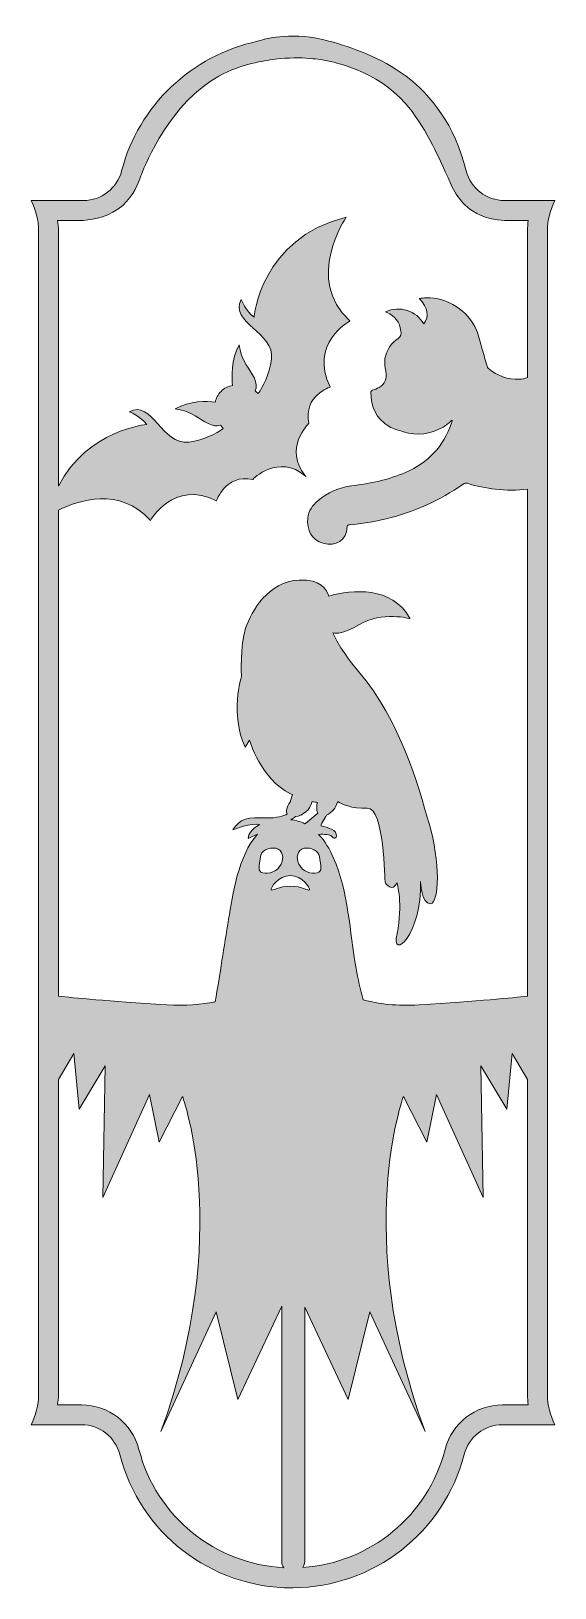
# Model space of a CAD drawing. Header units: centimetres. Extents: x 4.5 to 9.5, y -17.5 to -2.5.
import ezdxf

# ---------------------------------------------------------------- set-up
doc = ezdxf.new("R2010")
doc.units = ezdxf.units.CM
doc.header["$MEASUREMENT"] = 0
doc.layers.add('Layer 1', color=7, linetype='Continuous')

msp = doc.modelspace()

# ---------------------------------------------------------------- hatches: boundary and pattern name
at = {"layer": 'Layer 1', "true_color": 0x6870b5}
h = msp.add_hatch(color=173, dxfattribs=at)
h.dxf.hatch_style = 2
edge = h.paths.add_edge_path()
edge.add_spline(control_points=[(9.446, -6.877), (9.446, -6.877), (9.446, -5.718), (9.446, -5.718), (9.446, -5.718), (9.446, -4.411), (9.446, -4.411), (9.446, -4.31), (9.471, -4.21), (9.518, -4.12), (9.518, -4.12), (9.031, -4.12), (9.031, -4.12), (8.856, -4.12), (8.704, -4.003), (8.661, -3.833), (8.43, -2.939), (7.78, -2.707), (7.333, -2.578), (7.002, -2.482), (6.71, -2.56), (6.71, -2.56), (6.71, -2.56), (6.677, -2.573), (6.643, -2.581), (6.006, -2.713), (5.49, -3.205), (5.328, -3.833), (5.284, -4.003), (5.132, -4.12), (4.958, -4.12), (4.958, -4.12), (4.452, -4.12), (4.452, -4.12), (4.498, -4.209), (4.524, -4.31), (4.524, -4.411), (4.524, -4.411), (4.524, -15.664), (4.524, -15.664), (4.524, -15.766), (4.499, -15.866), (4.452, -15.955), (4.452, -15.955), (4.939, -15.955), (4.939, -15.955), (5.113, -15.955), (5.265, -16.073), (5.309, -16.242), (5.504, -17.001), (6.189, -17.532), (6.973, -17.533), (6.978, -17.532), (6.982, -17.532), (6.985, -17.532), (7.766, -17.527), (8.446, -16.997), (8.641, -16.242), (8.685, -16.073), (8.837, -15.955), (9.012, -15.955), (9.012, -15.955), (9.518, -15.955), (9.518, -15.955), (9.471, -15.866), (9.446, -15.765), (9.446, -15.664), (9.446, -15.664), (9.446, -6.877), (9.446, -6.877)], knot_values=[0, 0, 0, 0, 1, 1, 1, 2, 2, 2, 3, 3, 3, 4, 4, 4, 5, 5, 5, 6, 6, 6, 7, 7, 7, 8, 8, 8, 9, 9, 9, 10, 10, 10, 11, 11, 11, 12, 12, 12, 13, 13, 13, 14, 14, 14, 15, 15, 15, 16, 16, 16, 17, 17, 17, 18, 18, 18, 19, 19, 19, 20, 20, 20, 21, 21, 21, 22, 22, 22, 23, 23, 23, 23], degree=3, periodic=1)
edge = h.paths.add_edge_path()
edge.add_spline(control_points=[(4.958, -4.312), (5.068, -4.303), (5.217, -4.274), (5.338, -4.167), (5.449, -4.071), (5.487, -3.953), (5.514, -3.881), (5.528, -3.841), (5.75, -3.259), (6.184, -2.969), (6.409, -2.819), (6.64, -2.78), (6.761, -2.761), (7.031, -2.718), (7.245, -2.756), (7.296, -2.766), (7.392, -2.785), (7.788, -2.861), (8.071, -3.18), (8.252, -3.384), (8.388, -3.687), (8.475, -3.881), (8.525, -3.992), (8.579, -4.128), (8.721, -4.221), (8.832, -4.294), (8.951, -4.31), (9.031, -4.312), (9.031, -4.312), (9.26, -4.312), (9.26, -4.312), (9.256, -4.345), (9.254, -4.379), (9.254, -4.411), (9.254, -4.411), (9.254, -5.832), (9.254, -5.832), (9.229, -5.841), (9.203, -5.846), (9.175, -5.848), (9.061, -5.855), (8.964, -5.814), (8.876, -5.745), (8.869, -5.739), (8.865, -5.732), (8.862, -5.722), (8.847, -5.666), (8.83, -5.612), (8.815, -5.556), (8.797, -5.495), (8.784, -5.432), (8.76, -5.374), (8.679, -5.182), (8.481, -5.057), (8.273, -5.061), (8.252, -5.062), (8.23, -5.064), (8.206, -5.066), (8.29, -5.158), (8.306, -5.243), (8.25, -5.313), (8.211, -5.251), (8.159, -5.205), (8.089, -5.183), (8.019, -5.161), (7.95, -5.167), (7.879, -5.195), (7.885, -5.198), (7.888, -5.2), (7.892, -5.202), (7.972, -5.236), (8.017, -5.296), (8.029, -5.382), (8.034, -5.413), (8.028, -5.433), (8.001, -5.453), (7.94, -5.498), (7.893, -5.555), (7.877, -5.633), (7.867, -5.679), (7.875, -5.725), (7.882, -5.771), (7.894, -5.845), (7.875, -5.893), (7.819, -5.927), (7.799, -5.939), (7.776, -5.948), (7.753, -5.953), (7.744, -5.956), (7.739, -5.959), (7.739, -5.971), (7.735, -6.115), (7.791, -6.228), (7.915, -6.305), (7.957, -6.331), (8.006, -6.34), (8.053, -6.355), (8.187, -6.396), (8.315, -6.382), (8.436, -6.311), (8.467, -6.293), (8.495, -6.269), (8.523, -6.245), (8.526, -6.256), (8.52, -6.265), (8.517, -6.273), (8.44, -6.497), (8.291, -6.655), (8.074, -6.748), (7.907, -6.82), (7.731, -6.858), (7.551, -6.879), (7.428, -6.894), (7.32, -6.941), (7.226, -7.022), (7.174, -7.067), (7.135, -7.12), (7.128, -7.191), (7.117, -7.304), (7.162, -7.4), (7.277, -7.434), (7.396, -7.469), (7.506, -7.408), (7.509, -7.272), (7.509, -7.255), (7.519, -7.255), (7.53, -7.255), (7.65, -7.246), (7.769, -7.227), (7.885, -7.198), (8.155, -7.133), (8.403, -7.021), (8.63, -6.863), (8.644, -6.855), (8.654, -6.848), (8.672, -6.854), (8.76, -6.883), (8.851, -6.9), (8.943, -6.911), (9.048, -6.923), (9.152, -6.923), (9.254, -6.911), (9.254, -6.911), (9.254, -11.813), (9.254, -11.813), (9.103, -11.829), (8.791, -11.858), (8.204, -11.896), (7.991, -11.909), (7.812, -11.888), (7.662, -11.848), (7.636, -11.747), (7.614, -11.646), (7.595, -11.544), (7.531, -11.184), (7.523, -10.807), (7.375, -10.472), (7.339, -10.391), (7.293, -10.313), (7.233, -10.248), (7.286, -10.246), (7.349, -10.248), (7.358, -10.264), (7.373, -10.291), (7.412, -10.299), (7.404, -10.245), (7.395, -10.192), (7.269, -10.172), (7.257, -10.166), (7.248, -10.162), (7.291, -10.092), (7.31, -10.061), (7.356, -10.041), (7.402, -9.991), (7.417, -9.931), (7.445, -9.948), (7.555, -10.006), (7.701, -9.995), (7.869, -9.98), (7.872, -10.702), (7.876, -10.713), (7.879, -10.722), (7.949, -10.814), (7.991, -10.715), (7.991, -10.715), (8.051, -10.925), (7.991, -11.205), (7.929, -11.485), (8.237, -11.215), (8.219, -10.702), (8.219, -10.702), (8.226, -10.925), (8.314, -10.918), (8.402, -10.912), (8.409, -10.511), (8.301, -10.143), (8.193, -9.775), (8.031, -9.154), (7.619, -8.673), (7.49, -8.52), (7.414, -8.398), (7.371, -8.3), (7.403, -8.309), (7.474, -8.308), (7.622, -8.221), (7.846, -8.088), (8.119, -8.163), (8.119, -8.163), (7.938, -7.842), (7.561, -7.883), (7.33, -7.944), (7.312, -7.879), (7.25, -7.776), (7.044, -7.789), (6.745, -7.806), (6.583, -8.086), (6.527, -8.256), (6.47, -8.427), (6.487, -8.719), (6.487, -8.719), (6.487, -8.719), (6.372, -9.09), (6.523, -9.404), (6.523, -9.404), (6.564, -9.337), (6.564, -9.337), (6.564, -9.337), (6.671, -9.714), (6.962, -9.856), (6.967, -9.859), (6.973, -9.862), (6.979, -9.863), (6.979, -9.863), (6.962, -9.925), (6.962, -9.925), (6.962, -9.925), (6.901, -10.007), (6.93, -10.051), (6.895, -10.07), (6.829, -10.092), (6.727, -10.088), (6.554, -10.082), (6.468, -10.093), (6.403, -10.205), (6.408, -10.203), (6.588, -10.13), (6.662, -10.154), (6.662, -10.154), (6.566, -10.191), (6.55, -10.287), (6.562, -10.281), (6.599, -10.264), (6.642, -10.246), (6.454, -10.453), (6.402, -10.834), (6.362, -11.068), (6.318, -11.336), (6.279, -11.602), (6.233, -11.866), (6.099, -11.894), (5.945, -11.907), (5.766, -11.896), (5.179, -11.858), (4.867, -11.829), (4.716, -11.813), (4.716, -11.813), (4.716, -7.114), (4.716, -7.114), (4.907, -7.019), (5.309, -6.883), (5.607, -7.212), (5.607, -7.212), (5.832, -6.814), (6.245, -7.024), (6.245, -7.024), (6.33, -6.761), (6.596, -6.816), (6.596, -6.816), (6.841, -6.563), (7.106, -6.784), (7.106, -6.784), (7.111, -6.789), (7.111, -6.789), (7.11, -6.788), (7.109, -6.787), (7.109, -6.786), (7.11, -6.787), (7.111, -6.788), (7.111, -6.788), (7.111, -6.788), (7.107, -6.784), (7.107, -6.784), (6.885, -6.519), (7.138, -6.274), (7.138, -6.274), (7.083, -6.007), (7.346, -5.922), (7.346, -5.922), (7.136, -5.509), (7.535, -5.284), (7.535, -5.284), (7.088, -4.88), (7.499, -4.282), (7.499, -4.282), (6.672, -4.486), (6.608, -5.247), (6.608, -5.247), (6.53, -5.191), (6.485, -5.078), (6.485, -5.078), (6.365, -5.303), (6.811, -5.393), (6.777, -5.654), (6.757, -5.808), (6.695, -5.919), (6.648, -5.986), (6.638, -5.977), (6.628, -5.968), (6.618, -5.961), (6.66, -5.888), (6.586, -5.792), (6.533, -5.707), (6.473, -5.613), (6.465, -5.514), (6.465, -5.514), (6.382, -5.659), (6.392, -5.832), (6.401, -5.907), (6.359, -5.915), (6.32, -5.934), (6.289, -5.965), (6.26, -5.994), (6.241, -6.03), (6.232, -6.069), (6.155, -6.06), (5.987, -6.053), (5.846, -6.134), (5.846, -6.134), (5.944, -6.142), (6.039, -6.201), (6.12, -6.252), (6.211, -6.323), (6.283, -6.291), (6.291, -6.302), (6.3, -6.313), (6.31, -6.324), (6.244, -6.372), (6.131, -6.434), (5.977, -6.455), (5.716, -6.489), (5.626, -6.042), (5.4, -6.162), (5.4, -6.162), (5.514, -6.208), (5.57, -6.285), (5.57, -6.285), (5.001, -6.334), (4.716, -6.881), (4.716, -6.881), (4.716, -4.411), (4.716, -4.411), (4.716, -4.379), (4.714, -4.345), (4.709, -4.312), (4.709, -4.312), (4.958, -4.312), (4.958, -4.312)], knot_values=[0, 0, 0, 0, 1, 1, 1, 2, 2, 2, 3, 3, 3, 4, 4, 4, 5, 5, 5, 6, 6, 6, 7, 7, 7, 8, 8, 8, 9, 9, 9, 10, 10, 10, 11, 11, 11, 12, 12, 12, 13, 13, 13, 14, 14, 14, 15, 15, 15, 16, 16, 16, 17, 17, 17, 18, 18, 18, 19, 19, 19, 20, 20, 20, 21, 21, 21, 22, 22, 22, 23, 23, 23, 24, 24, 24, 25, 25, 25, 26, 26, 26, 27, 27, 27, 28, 28, 28, 29, 29, 29, 30, 30, 30, 31, 31, 31, 32, 32, 32, 33, 33, 33, 34, 34, 34, 35, 35, 35, 36, 36, 36, 37, 37, 37, 38, 38, 38, 39, 39, 39, 40, 40, 40, 41, 41, 41, 42, 42, 42, 43, 43, 43, 44, 44, 44, 45, 45, 45, 46, 46, 46, 47, 47, 47, 48, 48, 48, 49, 49, 49, 50, 50, 50, 51, 51, 51, 52, 52, 52, 53, 53, 53, 54, 54, 54, 55, 55, 55, 56, 56, 56, 57, 57, 57, 58, 58, 58, 59, 59, 59, 60, 60, 60, 61, 61, 61, 62, 62, 62, 63, 63, 63, 64, 64, 64, 65, 65, 65, 66, 66, 66, 67, 67, 67, 68, 68, 68, 69, 69, 69, 70, 70, 70, 71, 71, 71, 72, 72, 72, 73, 73, 73, 74, 74, 74, 75, 75, 75, 76, 76, 76, 77, 77, 77, 78, 78, 78, 79, 79, 79, 80, 80, 80, 81, 81, 81, 82, 82, 82, 83, 83, 83, 84, 84, 84, 85, 85, 85, 86, 86, 86, 87, 87, 87, 88, 88, 88, 89, 89, 89, 90, 90, 90, 91, 91, 91, 92, 92, 92, 93, 93, 93, 94, 94, 94, 95, 95, 95, 96, 96, 96, 97, 97, 97, 98, 98, 98, 99, 99, 99, 100, 100, 100, 101, 101, 101, 102, 102, 102, 103, 103, 103, 104, 104, 104, 105, 105, 105, 106, 106, 106, 107, 107, 107, 108, 108, 108, 109, 109, 109, 110, 110, 110, 111, 111, 111, 112, 112, 112, 113, 113, 113, 114, 114, 114, 115, 115, 115, 116, 116, 116, 117, 117, 117, 118, 118, 118, 119, 119, 119, 120, 120, 120, 121, 121, 121, 122, 122, 122, 122], degree=3, periodic=1)
edge = h.paths.add_edge_path()
edge.add_spline(control_points=[(6.962, -10.749), (6.848, -10.748), (6.784, -10.8), (6.774, -10.785), (6.762, -10.766), (6.847, -10.647), (6.959, -10.647), (7.071, -10.647), (7.156, -10.766), (7.144, -10.785), (7.135, -10.8), (7.073, -10.749), (6.962, -10.749)], knot_values=[0, 0, 0, 0, 1, 1, 1, 2, 2, 2, 3, 3, 3, 4, 4, 4, 4], degree=3, periodic=1)
edge = h.paths.add_edge_path()
edge.add_spline(control_points=[(7.224, -10.044), (7.224, -10.044), (7.105, -10.144), (7.105, -10.144), (7.105, -10.144), (7.098, -10.145), (7.098, -10.145), (7.056, -10.124), (7.011, -10.111), (6.965, -10.106), (6.981, -10.097), (6.997, -10.087), (7.009, -10.076), (7.076, -10.067), (7.155, -10.011), (7.171, -9.93), (7.188, -9.934), (7.205, -9.937), (7.221, -9.939), (7.216, -9.959), (7.207, -10.012), (7.224, -10.044)], knot_values=[0, 0, 0, 0, 1, 1, 1, 2, 2, 2, 3, 3, 3, 4, 4, 4, 5, 5, 5, 6, 6, 6, 7, 7, 7, 7], degree=3, periodic=1)
edge = h.paths.add_edge_path()
edge.add_spline(control_points=[(6.662, -10.524), (6.669, -10.472), (6.672, -10.446), (6.685, -10.428), (6.72, -10.382), (6.813, -10.359), (6.86, -10.405), (6.902, -10.447), (6.891, -10.525), (6.837, -10.58), (6.784, -10.633), (6.688, -10.637), (6.663, -10.602), (6.653, -10.59), (6.656, -10.568), (6.662, -10.524)], knot_values=[0, 0, 0, 0, 1, 1, 1, 2, 2, 2, 3, 3, 3, 4, 4, 4, 5, 5, 5, 5], degree=3, periodic=1)
edge = h.paths.add_edge_path()
edge.add_spline(control_points=[(7.075, -10.58), (7.02, -10.525), (7.01, -10.447), (7.052, -10.405), (7.098, -10.359), (7.192, -10.382), (7.226, -10.428), (7.24, -10.446), (7.243, -10.472), (7.25, -10.524), (7.255, -10.568), (7.258, -10.59), (7.249, -10.602), (7.223, -10.637), (7.128, -10.633), (7.075, -10.58)], knot_values=[0, 0, 0, 0, 1, 1, 1, 2, 2, 2, 3, 3, 3, 4, 4, 4, 5, 5, 5, 5], degree=3, periodic=1)
edge = h.paths.add_edge_path()
edge.add_spline(control_points=[(5.495, -16.194), (5.429, -15.941), (5.2, -15.763), (4.939, -15.763), (4.939, -15.763), (4.709, -15.763), (4.709, -15.763), (4.714, -15.73), (4.716, -15.697), (4.716, -15.664), (4.716, -15.664), (4.716, -12.618), (4.716, -12.618), (4.716, -12.618), (4.864, -12.365), (4.864, -12.365), (4.864, -12.365), (4.916, -12.906), (4.916, -12.906), (4.916, -12.906), (5.17, -12.487), (5.17, -12.487), (5.17, -12.487), (5.145, -13.758), (5.145, -13.758), (5.145, -13.758), (5.597, -12.764), (5.597, -12.764), (5.597, -12.764), (5.691, -13.224), (5.691, -13.224), (5.691, -13.224), (5.916, -12.781), (5.916, -12.781), (5.916, -12.781), (6.409, -14.103), (5.708, -16.02), (5.708, -16.02), (6.243, -14.864), (6.243, -14.864), (6.243, -14.864), (6.451, -15.713), (6.451, -15.713), (6.451, -15.713), (6.876, -14.808), (6.876, -14.808), (6.876, -14.808), (6.876, -17.276), (6.876, -17.276), (6.876, -17.299), (6.884, -17.32), (6.897, -17.338), (6.232, -17.303), (5.662, -16.843), (5.495, -16.194)], knot_values=[0, 0, 0, 0, 1, 1, 1, 2, 2, 2, 3, 3, 3, 4, 4, 4, 5, 5, 5, 6, 6, 6, 7, 7, 7, 8, 8, 8, 9, 9, 9, 10, 10, 10, 11, 11, 11, 12, 12, 12, 13, 13, 13, 14, 14, 14, 15, 15, 15, 16, 16, 16, 17, 17, 17, 18, 18, 18, 18], degree=3, periodic=1)
edge = h.paths.add_edge_path()
edge.add_spline(control_points=[(9.012, -15.763), (8.75, -15.763), (8.521, -15.941), (8.456, -16.194), (8.291, -16.835), (7.732, -17.292), (7.079, -17.336), (7.091, -17.318), (7.099, -17.298), (7.099, -17.276), (7.099, -17.276), (7.099, -14.818), (7.099, -14.818), (7.099, -14.818), (7.519, -15.713), (7.519, -15.713), (7.519, -15.713), (7.727, -14.864), (7.727, -14.864), (7.727, -14.864), (8.262, -16.02), (8.262, -16.02), (7.56, -14.103), (8.054, -12.781), (8.054, -12.781), (8.054, -12.781), (8.279, -13.224), (8.279, -13.224), (8.279, -13.224), (8.373, -12.764), (8.373, -12.764), (8.373, -12.764), (8.824, -13.758), (8.824, -13.758), (8.824, -13.758), (8.8, -12.487), (8.8, -12.487), (8.8, -12.487), (9.054, -12.906), (9.054, -12.906), (9.054, -12.906), (9.106, -12.365), (9.106, -12.365), (9.106, -12.365), (9.254, -12.618), (9.254, -12.618), (9.254, -12.618), (9.254, -15.664), (9.254, -15.664), (9.254, -15.697), (9.256, -15.73), (9.26, -15.763), (9.26, -15.763), (9.012, -15.763), (9.012, -15.763)], knot_values=[0, 0, 0, 0, 1, 1, 1, 2, 2, 2, 3, 3, 3, 4, 4, 4, 5, 5, 5, 6, 6, 6, 7, 7, 7, 8, 8, 8, 9, 9, 9, 10, 10, 10, 11, 11, 11, 12, 12, 12, 13, 13, 13, 14, 14, 14, 15, 15, 15, 16, 16, 16, 17, 17, 17, 18, 18, 18, 18], degree=3, periodic=1)

# ---------------------------------------------------------------- linework, layer by layer
at = {"layer": 'Layer 1', "lineweight": 0}
for points, knots in [([(9.446, -6.877), (9.446, -6.877), (9.446, -5.718), (9.446, -5.718), (9.446, -5.718), (9.446, -4.411), (9.446, -4.411), (9.446, -4.31), (9.471, -4.21), (9.518, -4.12), (9.518, -4.12), (9.031, -4.12), (9.031, -4.12), (8.856, -4.12), (8.704, -4.003), (8.661, -3.833), (8.43, -2.939), (7.78, -2.707), (7.333, -2.578), (7.002, -2.482), (6.71, -2.56), (6.71, -2.56), (6.71, -2.56), (6.677, -2.573), (6.643, -2.581), (6.006, -2.713), (5.49, -3.205), (5.328, -3.833), (5.284, -4.003), (5.132, -4.12), (4.958, -4.12), (4.958, -4.12), (4.452, -4.12), (4.452, -4.12), (4.498, -4.209), (4.524, -4.31), (4.524, -4.411), (4.524, -4.411), (4.524, -15.664), (4.524, -15.664), (4.524, -15.766), (4.499, -15.866), (4.452, -15.955), (4.452, -15.955), (4.939, -15.955), (4.939, -15.955), (5.113, -15.955), (5.265, -16.073), (5.309, -16.242), (5.504, -17.001), (6.189, -17.532), (6.973, -17.533), (6.978, -17.532), (6.982, -17.532), (6.985, -17.532), (7.766, -17.527), (8.446, -16.997), (8.641, -16.242), (8.685, -16.073), (8.837, -15.955), (9.012, -15.955), (9.012, -15.955), (9.518, -15.955), (9.518, -15.955), (9.471, -15.866), (9.446, -15.765), (9.446, -15.664), (9.446, -15.664), (9.446, -6.877), (9.446, -6.877)], [0, 0, 0, 0, 1, 1, 1, 2, 2, 2, 3, 3, 3, 4, 4, 4, 5, 5, 5, 6, 6, 6, 7, 7, 7, 8, 8, 8, 9, 9, 9, 10, 10, 10, 11, 11, 11, 12, 12, 12, 13, 13, 13, 14, 14, 14, 15, 15, 15, 16, 16, 16, 17, 17, 17, 18, 18, 18, 19, 19, 19, 20, 20, 20, 21, 21, 21, 22, 22, 22, 23, 23, 23, 23]), ([(4.958, -4.312), (5.068, -4.303), (5.217, -4.274), (5.338, -4.167), (5.449, -4.071), (5.487, -3.953), (5.514, -3.881), (5.528, -3.841), (5.75, -3.259), (6.184, -2.969), (6.409, -2.819), (6.64, -2.78), (6.761, -2.761), (7.031, -2.718), (7.245, -2.756), (7.296, -2.766), (7.392, -2.785), (7.788, -2.861), (8.071, -3.18), (8.252, -3.384), (8.388, -3.687), (8.475, -3.881), (8.525, -3.992), (8.579, -4.128), (8.721, -4.221), (8.832, -4.294), (8.951, -4.31), (9.031, -4.312), (9.031, -4.312), (9.26, -4.312), (9.26, -4.312), (9.256, -4.345), (9.254, -4.379), (9.254, -4.411), (9.254, -4.411), (9.254, -5.832), (9.254, -5.832), (9.229, -5.841), (9.203, -5.846), (9.175, -5.848), (9.061, -5.855), (8.964, -5.814), (8.876, -5.745), (8.869, -5.739), (8.865, -5.732), (8.862, -5.722), (8.847, -5.666), (8.83, -5.612), (8.815, -5.556), (8.797, -5.495), (8.784, -5.432), (8.76, -5.374), (8.679, -5.182), (8.481, -5.057), (8.273, -5.061), (8.252, -5.062), (8.23, -5.064), (8.206, -5.066), (8.29, -5.158), (8.306, -5.243), (8.25, -5.313), (8.211, -5.251), (8.159, -5.205), (8.089, -5.183), (8.019, -5.161), (7.95, -5.167), (7.879, -5.195), (7.885, -5.198), (7.888, -5.2), (7.892, -5.202), (7.972, -5.236), (8.017, -5.296), (8.029, -5.382), (8.034, -5.413), (8.028, -5.433), (8.001, -5.453), (7.94, -5.498), (7.893, -5.555), (7.877, -5.633), (7.867, -5.679), (7.875, -5.725), (7.882, -5.771), (7.894, -5.845), (7.875, -5.893), (7.819, -5.927), (7.799, -5.939), (7.776, -5.948), (7.753, -5.953), (7.744, -5.956), (7.739, -5.959), (7.739, -5.971), (7.735, -6.115), (7.791, -6.228), (7.915, -6.305), (7.957, -6.331), (8.006, -6.34), (8.053, -6.355), (8.187, -6.396), (8.315, -6.382), (8.436, -6.311), (8.467, -6.293), (8.495, -6.269), (8.523, -6.245), (8.526, -6.256), (8.52, -6.265), (8.517, -6.273), (8.44, -6.497), (8.291, -6.655), (8.074, -6.748), (7.907, -6.82), (7.731, -6.858), (7.551, -6.879), (7.428, -6.894), (7.32, -6.941), (7.226, -7.022), (7.174, -7.067), (7.135, -7.12), (7.128, -7.191), (7.117, -7.304), (7.162, -7.4), (7.277, -7.434), (7.396, -7.469), (7.506, -7.408), (7.509, -7.272), (7.509, -7.255), (7.519, -7.255), (7.53, -7.255), (7.65, -7.246), (7.769, -7.227), (7.885, -7.198), (8.155, -7.133), (8.403, -7.021), (8.63, -6.863), (8.644, -6.855), (8.654, -6.848), (8.672, -6.854), (8.76, -6.883), (8.851, -6.9), (8.943, -6.911), (9.048, -6.923), (9.152, -6.923), (9.254, -6.911), (9.254, -6.911), (9.254, -11.813), (9.254, -11.813), (9.103, -11.829), (8.791, -11.858), (8.204, -11.896), (7.991, -11.909), (7.812, -11.888), (7.662, -11.848), (7.636, -11.747), (7.614, -11.646), (7.595, -11.544), (7.531, -11.184), (7.523, -10.807), (7.375, -10.472), (7.339, -10.391), (7.293, -10.313), (7.233, -10.248), (7.286, -10.246), (7.349, -10.248), (7.358, -10.264), (7.373, -10.291), (7.412, -10.299), (7.404, -10.245), (7.395, -10.192), (7.269, -10.172), (7.257, -10.166), (7.248, -10.162), (7.291, -10.092), (7.31, -10.061), (7.356, -10.041), (7.402, -9.991), (7.417, -9.931), (7.445, -9.948), (7.555, -10.006), (7.701, -9.995), (7.869, -9.98), (7.872, -10.702), (7.876, -10.713), (7.879, -10.722), (7.949, -10.814), (7.991, -10.715), (7.991, -10.715), (8.051, -10.925), (7.991, -11.205), (7.929, -11.485), (8.237, -11.215), (8.219, -10.702), (8.219, -10.702), (8.226, -10.925), (8.314, -10.918), (8.402, -10.912), (8.409, -10.511), (8.301, -10.143), (8.193, -9.775), (8.031, -9.154), (7.619, -8.673), (7.49, -8.52), (7.414, -8.398), (7.371, -8.3), (7.403, -8.309), (7.474, -8.308), (7.622, -8.221), (7.846, -8.088), (8.119, -8.163), (8.119, -8.163), (7.938, -7.842), (7.561, -7.883), (7.33, -7.944), (7.312, -7.879), (7.25, -7.776), (7.044, -7.789), (6.745, -7.806), (6.583, -8.086), (6.527, -8.256), (6.47, -8.427), (6.487, -8.719), (6.487, -8.719), (6.487, -8.719), (6.372, -9.09), (6.523, -9.404), (6.523, -9.404), (6.564, -9.337), (6.564, -9.337), (6.564, -9.337), (6.671, -9.714), (6.962, -9.856), (6.967, -9.859), (6.973, -9.862), (6.979, -9.863), (6.979, -9.863), (6.962, -9.925), (6.962, -9.925), (6.962, -9.925), (6.901, -10.007), (6.93, -10.051), (6.895, -10.07), (6.829, -10.092), (6.727, -10.088), (6.554, -10.082), (6.468, -10.093), (6.403, -10.205), (6.408, -10.203), (6.588, -10.13), (6.662, -10.154), (6.662, -10.154), (6.566, -10.191), (6.55, -10.287), (6.562, -10.281), (6.599, -10.264), (6.642, -10.246), (6.454, -10.453), (6.402, -10.834), (6.362, -11.068), (6.318, -11.336), (6.279, -11.602), (6.233, -11.866), (6.099, -11.894), (5.945, -11.907), (5.766, -11.896), (5.179, -11.858), (4.867, -11.829), (4.716, -11.813), (4.716, -11.813), (4.716, -7.114), (4.716, -7.114), (4.907, -7.019), (5.309, -6.883), (5.607, -7.212), (5.607, -7.212), (5.832, -6.814), (6.245, -7.024), (6.245, -7.024), (6.33, -6.761), (6.596, -6.816), (6.596, -6.816), (6.841, -6.563), (7.106, -6.784), (7.106, -6.784), (7.111, -6.789), (7.111, -6.789), (7.11, -6.788), (7.109, -6.787), (7.109, -6.786), (7.11, -6.787), (7.111, -6.788), (7.111, -6.788), (7.111, -6.788), (7.107, -6.784), (7.107, -6.784), (6.885, -6.519), (7.138, -6.274), (7.138, -6.274), (7.083, -6.007), (7.346, -5.922), (7.346, -5.922), (7.136, -5.509), (7.535, -5.284), (7.535, -5.284), (7.088, -4.88), (7.499, -4.282), (7.499, -4.282), (6.672, -4.486), (6.608, -5.247), (6.608, -5.247), (6.53, -5.191), (6.485, -5.078), (6.485, -5.078), (6.365, -5.303), (6.811, -5.393), (6.777, -5.654), (6.757, -5.808), (6.695, -5.919), (6.648, -5.986), (6.638, -5.977), (6.628, -5.968), (6.618, -5.961), (6.66, -5.888), (6.586, -5.792), (6.533, -5.707), (6.473, -5.613), (6.465, -5.514), (6.465, -5.514), (6.382, -5.659), (6.392, -5.832), (6.401, -5.907), (6.359, -5.915), (6.32, -5.934), (6.289, -5.965), (6.26, -5.994), (6.241, -6.03), (6.232, -6.069), (6.155, -6.06), (5.987, -6.053), (5.846, -6.134), (5.846, -6.134), (5.944, -6.142), (6.039, -6.201), (6.12, -6.252), (6.211, -6.323), (6.283, -6.291), (6.291, -6.302), (6.3, -6.313), (6.31, -6.324), (6.244, -6.372), (6.131, -6.434), (5.977, -6.455), (5.716, -6.489), (5.626, -6.042), (5.4, -6.162), (5.4, -6.162), (5.514, -6.208), (5.57, -6.285), (5.57, -6.285), (5.001, -6.334), (4.716, -6.881), (4.716, -6.881), (4.716, -4.411), (4.716, -4.411), (4.716, -4.379), (4.714, -4.345), (4.709, -4.312), (4.709, -4.312), (4.958, -4.312), (4.958, -4.312)], [0, 0, 0, 0, 1, 1, 1, 2, 2, 2, 3, 3, 3, 4, 4, 4, 5, 5, 5, 6, 6, 6, 7, 7, 7, 8, 8, 8, 9, 9, 9, 10, 10, 10, 11, 11, 11, 12, 12, 12, 13, 13, 13, 14, 14, 14, 15, 15, 15, 16, 16, 16, 17, 17, 17, 18, 18, 18, 19, 19, 19, 20, 20, 20, 21, 21, 21, 22, 22, 22, 23, 23, 23, 24, 24, 24, 25, 25, 25, 26, 26, 26, 27, 27, 27, 28, 28, 28, 29, 29, 29, 30, 30, 30, 31, 31, 31, 32, 32, 32, 33, 33, 33, 34, 34, 34, 35, 35, 35, 36, 36, 36, 37, 37, 37, 38, 38, 38, 39, 39, 39, 40, 40, 40, 41, 41, 41, 42, 42, 42, 43, 43, 43, 44, 44, 44, 45, 45, 45, 46, 46, 46, 47, 47, 47, 48, 48, 48, 49, 49, 49, 50, 50, 50, 51, 51, 51, 52, 52, 52, 53, 53, 53, 54, 54, 54, 55, 55, 55, 56, 56, 56, 57, 57, 57, 58, 58, 58, 59, 59, 59, 60, 60, 60, 61, 61, 61, 62, 62, 62, 63, 63, 63, 64, 64, 64, 65, 65, 65, 66, 66, 66, 67, 67, 67, 68, 68, 68, 69, 69, 69, 70, 70, 70, 71, 71, 71, 72, 72, 72, 73, 73, 73, 74, 74, 74, 75, 75, 75, 76, 76, 76, 77, 77, 77, 78, 78, 78, 79, 79, 79, 80, 80, 80, 81, 81, 81, 82, 82, 82, 83, 83, 83, 84, 84, 84, 85, 85, 85, 86, 86, 86, 87, 87, 87, 88, 88, 88, 89, 89, 89, 90, 90, 90, 91, 91, 91, 92, 92, 92, 93, 93, 93, 94, 94, 94, 95, 95, 95, 96, 96, 96, 97, 97, 97, 98, 98, 98, 99, 99, 99, 100, 100, 100, 101, 101, 101, 102, 102, 102, 103, 103, 103, 104, 104, 104, 105, 105, 105, 106, 106, 106, 107, 107, 107, 108, 108, 108, 109, 109, 109, 110, 110, 110, 111, 111, 111, 112, 112, 112, 113, 113, 113, 114, 114, 114, 115, 115, 115, 116, 116, 116, 117, 117, 117, 118, 118, 118, 119, 119, 119, 120, 120, 120, 121, 121, 121, 122, 122, 122, 122]), ([(7.224, -10.044), (7.224, -10.044), (7.105, -10.144), (7.105, -10.144), (7.105, -10.144), (7.098, -10.145), (7.098, -10.145), (7.056, -10.124), (7.011, -10.111), (6.965, -10.106), (6.981, -10.097), (6.997, -10.087), (7.009, -10.076), (7.076, -10.067), (7.155, -10.011), (7.171, -9.93), (7.188, -9.934), (7.205, -9.937), (7.221, -9.939), (7.216, -9.959), (7.207, -10.012), (7.224, -10.044)], [0, 0, 0, 0, 1, 1, 1, 2, 2, 2, 3, 3, 3, 4, 4, 4, 5, 5, 5, 6, 6, 6, 7, 7, 7, 7]), ([(6.662, -10.524), (6.669, -10.472), (6.672, -10.446), (6.685, -10.428), (6.72, -10.382), (6.813, -10.359), (6.86, -10.405), (6.902, -10.447), (6.891, -10.525), (6.837, -10.58), (6.784, -10.633), (6.688, -10.637), (6.663, -10.602), (6.653, -10.59), (6.656, -10.568), (6.662, -10.524)], [0, 0, 0, 0, 1, 1, 1, 2, 2, 2, 3, 3, 3, 4, 4, 4, 5, 5, 5, 5]), ([(7.075, -10.58), (7.02, -10.525), (7.01, -10.447), (7.052, -10.405), (7.098, -10.359), (7.192, -10.382), (7.226, -10.428), (7.24, -10.446), (7.243, -10.472), (7.25, -10.524), (7.255, -10.568), (7.258, -10.59), (7.249, -10.602), (7.223, -10.637), (7.128, -10.633), (7.075, -10.58)], [0, 0, 0, 0, 1, 1, 1, 2, 2, 2, 3, 3, 3, 4, 4, 4, 5, 5, 5, 5]), ([(6.962, -10.749), (6.848, -10.748), (6.784, -10.8), (6.774, -10.785), (6.762, -10.766), (6.847, -10.647), (6.959, -10.647), (7.071, -10.647), (7.156, -10.766), (7.144, -10.785), (7.135, -10.8), (7.073, -10.749), (6.962, -10.749)], [0, 0, 0, 0, 1, 1, 1, 2, 2, 2, 3, 3, 3, 4, 4, 4, 4]), ([(5.495, -16.194), (5.429, -15.941), (5.2, -15.763), (4.939, -15.763), (4.939, -15.763), (4.709, -15.763), (4.709, -15.763), (4.714, -15.73), (4.716, -15.697), (4.716, -15.664), (4.716, -15.664), (4.716, -12.618), (4.716, -12.618), (4.716, -12.618), (4.864, -12.365), (4.864, -12.365), (4.864, -12.365), (4.916, -12.906), (4.916, -12.906), (4.916, -12.906), (5.17, -12.487), (5.17, -12.487), (5.17, -12.487), (5.145, -13.758), (5.145, -13.758), (5.145, -13.758), (5.597, -12.764), (5.597, -12.764), (5.597, -12.764), (5.691, -13.224), (5.691, -13.224), (5.691, -13.224), (5.916, -12.781), (5.916, -12.781), (5.916, -12.781), (6.409, -14.103), (5.708, -16.02), (5.708, -16.02), (6.243, -14.864), (6.243, -14.864), (6.243, -14.864), (6.451, -15.713), (6.451, -15.713), (6.451, -15.713), (6.876, -14.808), (6.876, -14.808), (6.876, -14.808), (6.876, -17.276), (6.876, -17.276), (6.876, -17.299), (6.884, -17.32), (6.897, -17.338), (6.232, -17.303), (5.662, -16.843), (5.495, -16.194)], [0, 0, 0, 0, 1, 1, 1, 2, 2, 2, 3, 3, 3, 4, 4, 4, 5, 5, 5, 6, 6, 6, 7, 7, 7, 8, 8, 8, 9, 9, 9, 10, 10, 10, 11, 11, 11, 12, 12, 12, 13, 13, 13, 14, 14, 14, 15, 15, 15, 16, 16, 16, 17, 17, 17, 18, 18, 18, 18]), ([(9.012, -15.763), (8.75, -15.763), (8.521, -15.941), (8.456, -16.194), (8.291, -16.835), (7.732, -17.292), (7.079, -17.336), (7.091, -17.318), (7.099, -17.298), (7.099, -17.276), (7.099, -17.276), (7.099, -14.818), (7.099, -14.818), (7.099, -14.818), (7.519, -15.713), (7.519, -15.713), (7.519, -15.713), (7.727, -14.864), (7.727, -14.864), (7.727, -14.864), (8.262, -16.02), (8.262, -16.02), (7.56, -14.103), (8.054, -12.781), (8.054, -12.781), (8.054, -12.781), (8.279, -13.224), (8.279, -13.224), (8.279, -13.224), (8.373, -12.764), (8.373, -12.764), (8.373, -12.764), (8.824, -13.758), (8.824, -13.758), (8.824, -13.758), (8.8, -12.487), (8.8, -12.487), (8.8, -12.487), (9.054, -12.906), (9.054, -12.906), (9.054, -12.906), (9.106, -12.365), (9.106, -12.365), (9.106, -12.365), (9.254, -12.618), (9.254, -12.618), (9.254, -12.618), (9.254, -15.664), (9.254, -15.664), (9.254, -15.697), (9.256, -15.73), (9.26, -15.763), (9.26, -15.763), (9.012, -15.763), (9.012, -15.763)], [0, 0, 0, 0, 1, 1, 1, 2, 2, 2, 3, 3, 3, 4, 4, 4, 5, 5, 5, 6, 6, 6, 7, 7, 7, 8, 8, 8, 9, 9, 9, 10, 10, 10, 11, 11, 11, 12, 12, 12, 13, 13, 13, 14, 14, 14, 15, 15, 15, 16, 16, 16, 17, 17, 17, 18, 18, 18, 18])]:
    msp.add_open_spline(points, degree=3, knots=knots, dxfattribs=at)

doc.saveas('drawing.dxf')
